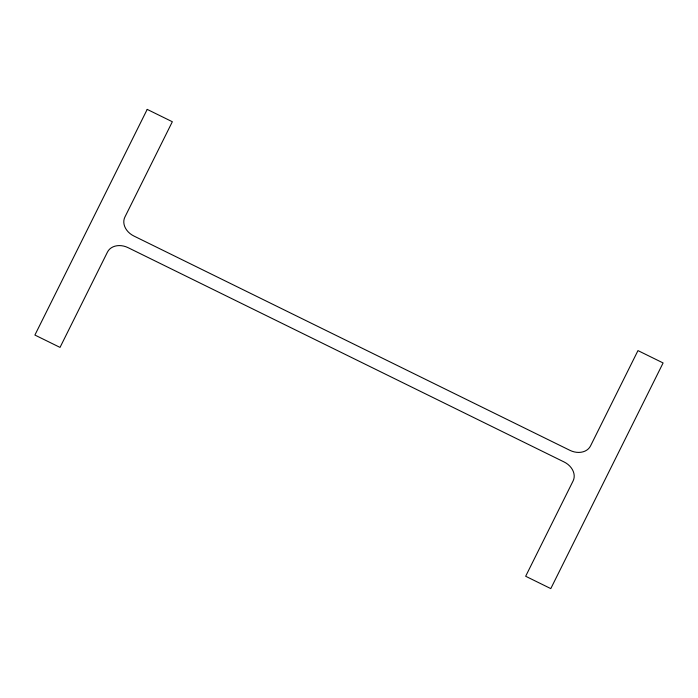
<?xml version="1.0" encoding="UTF-8"?>
<svg xmlns="http://www.w3.org/2000/svg" width="698" height="698" viewBox="0 0 698 698"><rect width="100%" height="100%" fill="white"/><g stroke="black" fill="none" stroke-linecap="round" stroke-linejoin="round"><path stroke-width="1.05" d="M147.208 109.394L34.9 335.049L60.028 347.403L107.483 252.048A16.473 13.018 25.7 0 1 128.066 247.659L564.132 461.989A16.473 13.018 25.7 0 1 573.119 480.905L525.664 576.26L550.792 588.606L663.1 362.951L637.972 350.597L590.517 445.952A16.473 13.018 25.7 0 1 569.934 450.341L133.868 236.011A16.473 13.018 25.7 0 1 124.881 217.095L172.336 121.74L147.208 109.394"/></g></svg>
